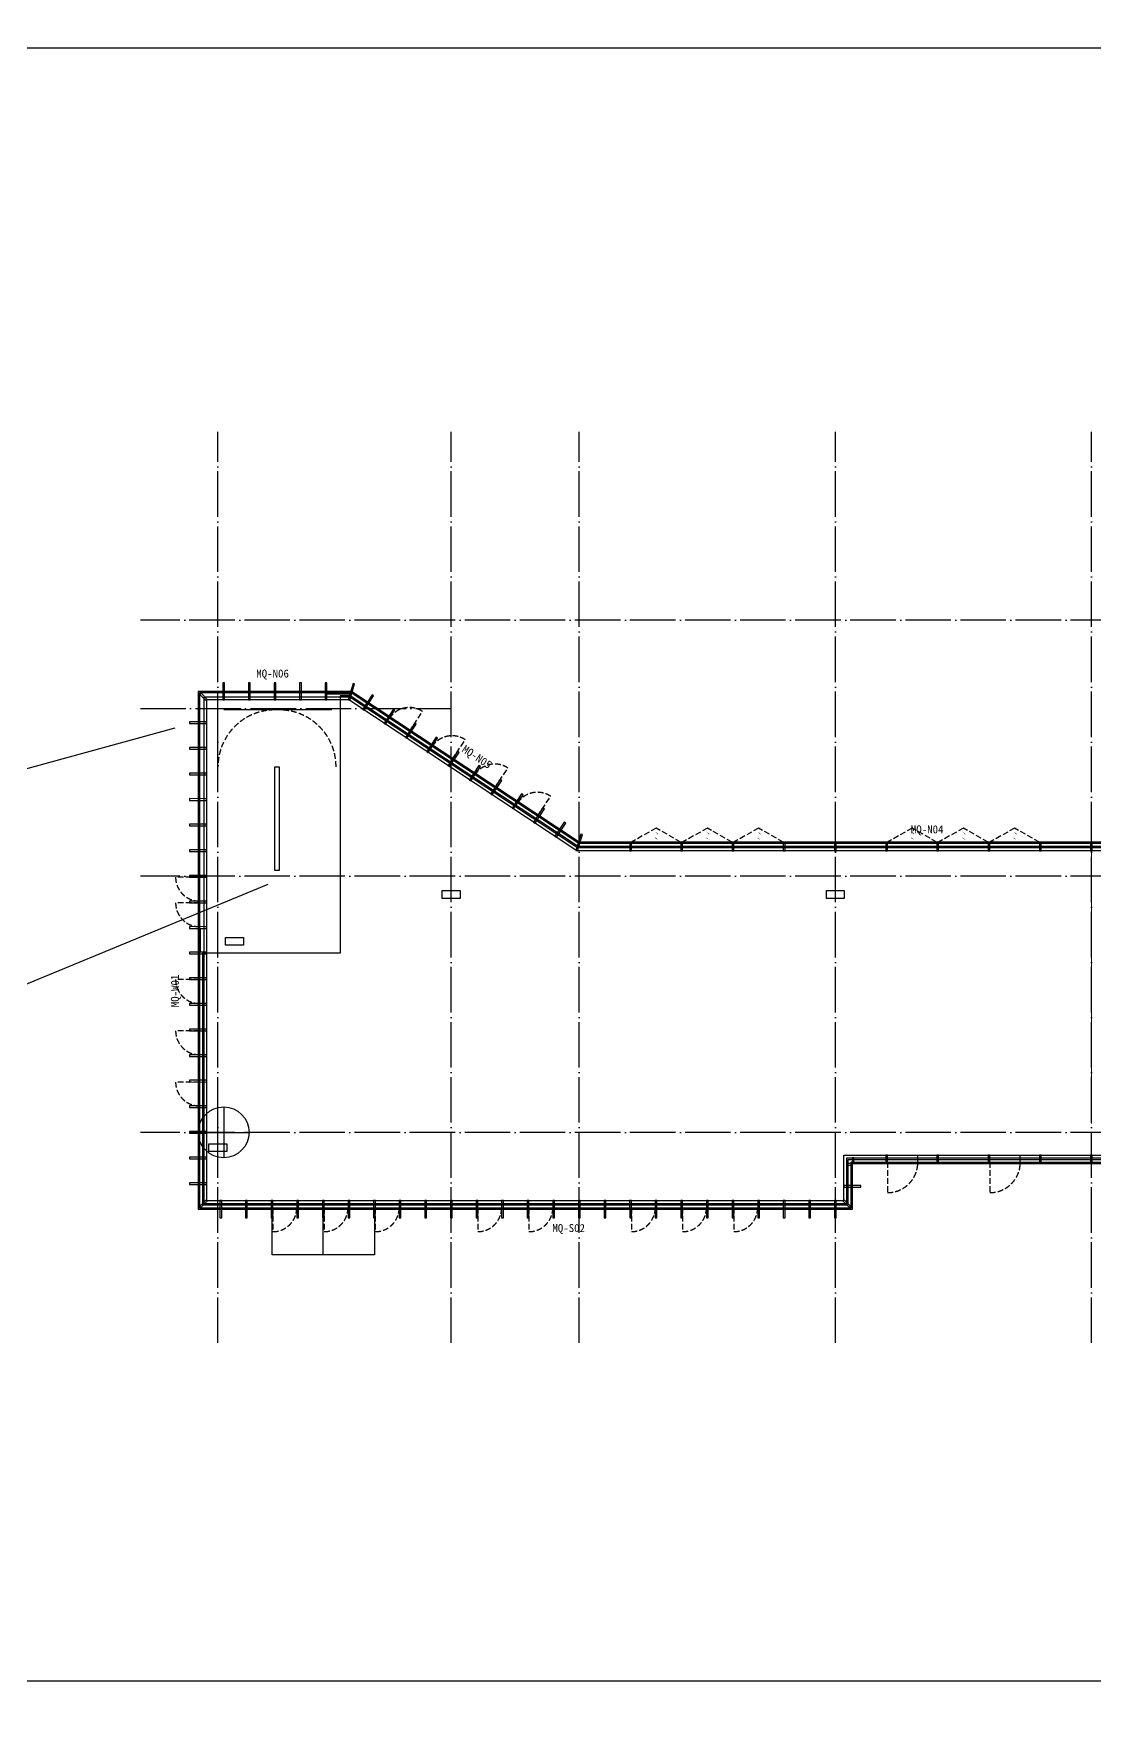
# Model space of a CAD drawing. Extents: x -415214 to 475089, y -207485 to 163917.
# Drawn here: x -6684 to 30608, y 42112 to 101027 of the extents above; entities that cross this region are included whole.
import ezdxf

# ---------------------------------------------------------------- set-up
doc = ezdxf.new("R2010")
doc.units = 0
doc.header["$LTSCALE"] = 800
for name, pattern in [('104 13#平面_t3$0$109 3#平面$0$DASH', [0.35, 0.25, -0.1]), ('104 13#平面_t3$0$ACAD_ISO05W100', [34, 24, -3, 0.5, -3, 0.5, -3]), ('104 13#平面_t3$0$DASH', [0.35, 0.25, -0.1]), ('104 13#平面_t3$0$DOTE', [2.42, 2, -0.2, 0.02, -0.2]), ('13#楼幕墙$0$DASH', [0.35, 0.25, -0.1])]:
    doc.linetypes.add(name, pattern=pattern)
doc.layers.get('0').update_dxf_attribs({"linetype": 'CONTINUOUS'})
doc.layers.add('104 13#平面_t3$0$000套内', color=226, linetype='CONTINUOUS', lineweight=30, plot=False)
for name, color, linetype in [('104 13#平面_t3$0$02-TEXT_标注', 130, 'CONTINUOUS'), ('104 13#平面_t3$0$A-C_玻璃幕墙', 140, 'CONTINUOUS'), ('104 13#平面_t3$0$A-E_电梯', 171, 'CONTINUOUS'), ('104 13#平面_t3$0$A-TECH_暖通', 6, 'CONTINUOUS'), ('104 13#平面_t3$0$A-TECH_结构', 21, 'CONTINUOUS'), ('104 13#平面_t3$0$A_AXIS-轴线', 36, '104 13#平面_t3$0$DOTE'), ('13#楼幕墙$0$A-C_幕墙龙骨', 133, 'CONTINUOUS'), ('13#楼幕墙$0$A-C_玻璃幕墙', 140, 'CONTINUOUS'), ('13#楼幕墙$0$A-C_窗', 140, 'CONTINUOUS'), ('13#楼幕墙$0$A-TECH_结构', 21, 'CONTINUOUS'), ('13#楼幕墙$0$A-金属背板', 30, 'CONTINUOUS')]:
    doc.layers.add(name, color=color, linetype=linetype)
doc.layers.add('104 13#平面_t3$0$DIM_MODI', color=6, linetype='CONTINUOUS', plot=False)
doc.layers.add('13#楼幕墙$0$04-不打印_辅助线', color=165, linetype='CONTINUOUS', plot=False)
doc.styles.add('104 13#平面_t3$0$_TCH_AXIS', font='STXIHEI.TTF', dxfattribs={"width": 0.75})

# ---------------------------------------------------------------- blocks, each defined once
blk = doc.blocks.new('灭火器箱')
blk.add_lwpolyline([(0, 0), (788, 0), (788, -344), (0, -344)], close=True)
blk = doc.blocks.new('图框-A1')
for points, const_width in [([(0, 0), (841, 0), (841, 594), (0, 594)], 0.05), ([(766, 584), (25, 584), (25, 10), (766, 10)], 0.5)]:
    blk.add_lwpolyline(points, close=True, dxfattribs=dict(const_width=const_width))
blk = doc.blocks.new('13#楼幕墙$0$A$C1D2C5D5E')
at = {"layer": '13#楼幕墙$0$04-不打印_辅助线'}
for points in [[(0, 893), (0, -893)], [(-893, 0), (893, 0)], [(-200, -400), (-200, 400)]]:
    blk.add_lwpolyline(points, dxfattribs=at)
blk.add_circle((0, 0), 893, dxfattribs=at)
blk = doc.blocks.new('13#楼幕墙$0$A$C2CD63A88')
at = {"linetype": '13#楼幕墙$0$DASH'}
blk.add_lwpolyline([(-10, 720), (-10, -120)], dxfattribs=at)
blk.add_arc((-10, 720), 840, 270.00003, 359.99997, dxfattribs=at)
blk = doc.blocks.new('13#楼幕墙$0$A$C62EA228A')
at = {"linetype": '13#楼幕墙$0$DASH'}
blk.add_lwpolyline([(10, -300), (-860, -797), (-1730, -300)], dxfattribs=at)
at = {"layer": '13#楼幕墙$0$A-C_玻璃幕墙', "color": 1}
blk.add_lwpolyline([(-889, -674, 0, 25, 0), (-792, -580, 0, 0, 0), (-890, -456, 25, 0, 0), (-786, -374, 0, 0, 0)], format="xyseb", dxfattribs=at)
blk = doc.blocks.new('13#楼幕墙$0$A$C7A413A1D')
blk.add_lwpolyline([(-70, -300), (-10, -300), (-10, 0), (-70, 0)], close=True)
blk = doc.blocks.new('13#楼幕墙$0$A$C19832372')
blk.add_lwpolyline([(-384, -466), (-334, -498), (-8, 5), (-59, 38)], close=True)
blk = doc.blocks.new('*U191')
at = {"layer": '13#楼幕墙$0$A-C_幕墙龙骨', "rotation": 32.87626175215657}
blk.add_blockref('13#楼幕墙$0$A$C19832372', (40, 300), dxfattribs=at)
blk = doc.blocks.new('*U192')
at = {"layer": '13#楼幕墙$0$A-C_幕墙龙骨', "color": 0, "linetype": 'ByBlock', "lineweight": -2, "transparency": 16777216}
for p in [(0, 0), (900, 0), (1800, 0), (2700, 0), (3600, 0)]:
    blk.add_blockref('*U191', p, dxfattribs=at)
blk = doc.blocks.new('*U213')
for points in [[(150, 150), (150, 200), (0, 200), (0, 0), (150, 0)], [(150, 0), (200, 0), (200, 150), (150, 150)]]:
    blk.add_lwpolyline(points)
blk = doc.blocks.new('*U196')
at = {"layer": '13#楼幕墙$0$A-C_幕墙龙骨', "rotation": 32.87626175215661}
blk.add_blockref('13#楼幕墙$0$A$C19832372', (40, 300), dxfattribs=at)
blk = doc.blocks.new('*U197')
at = {"layer": '13#楼幕墙$0$A-C_幕墙龙骨', "color": 0, "linetype": 'ByBlock', "lineweight": -2, "transparency": 16777216}
for p in [(0, 0), (900, 0), (1800, 0), (2700, 0), (3600, 0), (4500, 0), (5400, 0), (6300, 0), (7200, 0), (8100, 0), (9000, 0), (9900, 0), (10800, 0), (11700, 0), (12600, 0), (13500, 0), (14400, 0), (15300, 0), (16200, 0), (17100, 0), (18000, 0), (18900, 0), (19800, 0), (20700, 0), (21600, 0)]:
    blk.add_blockref('*U196', p, dxfattribs=at)
blk = doc.blocks.new('13#楼幕墙$0$traetawrwe')
blk.add_line((1070, -50), (1070, 250))
at = {"linetype": '13#楼幕墙$0$DASH'}
blk.add_lwpolyline([(0, 0), (0, -1070)], dxfattribs=at)
blk.add_arc((0, 0), 1070, 270.00003, 359.99997, dxfattribs=at)
blk = doc.blocks.new('13#楼幕墙')
at = {"layer": '13#楼幕墙$0$A-C_幕墙龙骨'}
for points in [[(4604, 78166), (4546, 78183), (4374, 77609), (4431, 77591)], [(12381, 72309), (12438, 72291), (12611, 72866), (12554, 72883)], [(22100, 61250), (22100, 61300), (21900, 61300), (21900, 61250)], [(22100, 61300), (22150, 61300), (22150, 61500), (22100, 61500)]]:
    blk.add_lwpolyline(points, close=True, dxfattribs=at)
at = {"layer": '13#楼幕墙$0$A-C_玻璃幕墙'}
for p, q in [((4493, 77900), (-900, 77900)), ((-900, 77900), (-900, 59700)), ((4478, 77850), (-850, 77850)), ((-850, 77850), (-850, 59750)), ((12485, 72550), (4478, 77850)), ((12500, 72600), (4493, 77900)), ((4432, 77700), (-700, 77700)), ((-700, 77700), (-700, 59900)), ((12440, 72400), (4432, 77700)), ((37850, 72550), (12485, 72550)), ((37800, 72600), (12500, 72600)), ((38000, 72400), (12440, 72400)), ((21900, 59900), (21900, 61500)), ((21900, 61500), (58200, 61500)), ((22050, 59750), (22050, 61350)), ((22050, 61350), (58350, 61350)), ((22100, 59700), (22100, 61300)), ((22100, 61300), (58400, 61300)), ((-900, 59700), (22100, 59700)), ((-850, 59750), (22050, 59750)), ((-700, 59900), (21900, 59900))]:
    blk.add_line(p, q, dxfattribs=at)
at = {"layer": '13#楼幕墙$0$A-TECH_结构'}
blk.add_lwpolyline([(4402, 77600), (-600, 77600), (-600, 60000), (21800, 60000), (21800, 61600), (58100, 61600), (58100, 81220), (53261, 85280), (38100, 76527), (38100, 72300), (12410, 72300), (4402, 77600)], dxfattribs=at)
at = {"layer": '13#楼幕墙$0$A-金属背板'}
for points in [[(3630, 77820), (4437, 77820)], [(-820, 68730), (-820, 69570)]]:
    blk.add_lwpolyline(points, dxfattribs=at)
blk.add_blockref('13#楼幕墙$0$A$C1D2C5D5E', (0, 62400))
at = {"layer": '13#楼幕墙$0$A-C_幕墙龙骨', "xscale": -1, "rotation": 225.0000000000021}
blk.add_blockref('13#楼幕墙$0$A$C7A413A1D', (-572, 77628), dxfattribs=at)
at = {"layer": '13#楼幕墙$0$A-C_幕墙龙骨'}
for name, p in [('*U192', (0, 77900)), ('13#楼幕墙$0$A$C7A413A1D', (14340, 72600)), ('13#楼幕墙$0$A$C7A413A1D', (16140, 72600)), ('13#楼幕墙$0$A$C7A413A1D', (17940, 72600)), ('13#楼幕墙$0$A$C7A413A1D', (19740, 72600)), ('13#楼幕墙$0$A$C7A413A1D', (21540, 72600)), ('13#楼幕墙$0$A$C7A413A1D', (23340, 72600)), ('13#楼幕墙$0$A$C7A413A1D', (25140, 72600)), ('13#楼幕墙$0$A$C7A413A1D', (26940, 72600)), ('13#楼幕墙$0$A$C7A413A1D', (28740, 72600)), ('13#楼幕墙$0$A$C7A413A1D', (30540, 72600)), ('13#楼幕墙$0$A$C7A413A1D', (23340, 61600)), ('13#楼幕墙$0$A$C7A413A1D', (25140, 61600)), ('13#楼幕墙$0$A$C7A413A1D', (26940, 61600)), ('13#楼幕墙$0$A$C7A413A1D', (28740, 61600)), ('13#楼幕墙$0$A$C7A413A1D', (30540, 61600)), ('*U197', (-100, 59700))]:
    blk.add_blockref(name, p, dxfattribs=at)
for name, p, rotation in [('13#楼幕墙$0$A$C19832372', (5278, 77740), 359.3762617522031), ('13#楼幕墙$0$A$C19832372', (6028, 77243), 359.3762617522031), ('13#楼幕墙$0$A$C19832372', (-1200, 76840), 122.8762617521566), ('13#楼幕墙$0$A$C19832372', (6779, 76747), 359.3762617522031), ('13#楼幕墙$0$A$C19832372', (-1200, 75940), 122.8762617521566), ('13#楼幕墙$0$A$C19832372', (7529, 76250), 359.3762617522031), ('13#楼幕墙$0$A$C19832372', (8280, 75753), 359.3762617522031), ('13#楼幕墙$0$A$C19832372', (-1200, 75040), 122.8762617521566), ('13#楼幕墙$0$A$C19832372', (9030, 75256), 359.3762617522031), ('13#楼幕墙$0$A$C19832372', (-1200, 74140), 122.8762617521566), ('13#楼幕墙$0$A$C19832372', (9781, 74760), 359.3762617522031), ('13#楼幕墙$0$A$C19832372', (10531, 74263), 359.3762617522031), ('13#楼幕墙$0$A$C19832372', (11282, 73766), 359.3762617522031), ('13#楼幕墙$0$A$C19832372', (-1200, 73240), 122.8762617521566), ('13#楼幕墙$0$A$C19832372', (12032, 73269), 359.3762617522031), ('13#楼幕墙$0$A$C19832372', (-1200, 72340), 122.8762617521566), ('13#楼幕墙$0$A$C19832372', (-1200, 71440), 122.8762617521566), ('13#楼幕墙$0$A$C19832372', (-1200, 70540), 122.8762617521566), ('13#楼幕墙$0$A$C19832372', (-1200, 69640), 122.8762617521566), ('13#楼幕墙$0$A$C19832372', (-1200, 68740), 122.8762617521566), ('13#楼幕墙$0$A$C19832372', (-1200, 67840), 122.8762617521566), ('13#楼幕墙$0$A$C19832372', (-1200, 66940), 122.8762617521566), ('13#楼幕墙$0$A$C19832372', (-1200, 66040), 122.8762617521566), ('13#楼幕墙$0$A$C19832372', (-1200, 65140), 122.8762617521566), ('13#楼幕墙$0$A$C19832372', (-1200, 64240), 122.8762617521566), ('13#楼幕墙$0$A$C19832372', (-1200, 63340), 122.8762617521566), ('13#楼幕墙$0$A$C19832372', (-1200, 62440), 122.8762617521566), ('13#楼幕墙$0$A$C19832372', (-1200, 61540), 122.8762617521566), ('13#楼幕墙$0$A$C19832372', (-1200, 60640), 122.8762617521566), ('13#楼幕墙$0$A$C19832372', (21800, 60540), 122.8762617521566), ('13#楼幕墙$0$A$C7A413A1D', (-572, 59972), 314.9999999999978), ('13#楼幕墙$0$A$C7A413A1D', (21828, 60028), 44.99999999999749)]:
    blk.add_blockref(name, p, dxfattribs=dict(at, rotation=rotation))
at = {"layer": '13#楼幕墙$0$A-C_玻璃幕墙', "xscale": -1, "rotation": 180}
blk.add_blockref('*U213', (21900, 61500), dxfattribs=at)
at = {"layer": '13#楼幕墙$0$A-C_窗'}
for p, rotation in [((6916, 77099), 146.5000000001334), ((8417, 76106), 146.5000579898822), ((9918, 75112), 146.5000000001286), ((11419, 74119), 146.5000000001258), ((-1570, 71360), 270), ((-1570, 70460), 270), ((-1570, 67760), 270), ((-1570, 65960), 270), ((-1570, 64160), 270)]:
    blk.add_blockref('13#楼幕墙$0$A$C2CD63A88', p, dxfattribs=dict(at, rotation=rotation))
at = {"layer": '13#楼幕墙$0$A-C_窗', "xscale": -1, "rotation": 180}
for p in [(16060, 72300), (17860, 72300), (19660, 72300), (25060, 72300), (26860, 72300), (28660, 72300)]:
    blk.add_blockref('13#楼幕墙$0$A$C62EA228A', p, dxfattribs=at)
at = {"layer": '13#楼幕墙$0$A-C_窗'}
for name, p in [('13#楼幕墙$0$traetawrwe', (23330, 61350)), ('13#楼幕墙$0$traetawrwe', (26930, 61350)), ('13#楼幕墙$0$A$C2CD63A88', (1740, 59030)), ('13#楼幕墙$0$A$C2CD63A88', (3540, 59030)), ('13#楼幕墙$0$A$C2CD63A88', (5340, 59030)), ('13#楼幕墙$0$A$C2CD63A88', (8940, 59030)), ('13#楼幕墙$0$A$C2CD63A88', (10740, 59030)), ('13#楼幕墙$0$A$C2CD63A88', (14340, 59030)), ('13#楼幕墙$0$A$C2CD63A88', (16140, 59030)), ('13#楼幕墙$0$A$C2CD63A88', (17940, 59030))]:
    blk.add_blockref(name, p, dxfattribs=at)
blk = doc.blocks.new('104 13#平面_t3$0$轴网')
at = {"layer": '104 13#平面_t3$0$A_AXIS-轴线', "linetype": '104 13#平面_t3$0$DOTE'}
for p, q in [((-200, -7401), (-200, 24620)), ((8000, -7401), (8000, 24620)), ((12500, -7401), (12500, 24620)), ((21500, -7401), (21500, 24620)), ((30500, -7401), (30500, 24620)), ((39500, -7401), (39500, 24620)), ((48500, -7401), (48500, 24620)), ((57500, -7401), (57500, 24620)), ((60408, 18000), (-2925, 18000)), ((60408, 9000), (-2925, 9000)), ((60408, 0), (-2925, 0))]:
    blk.add_line(p, q, dxfattribs=at)
blk = doc.blocks.new('104 13#平面_t3')
at = {"color": 8, "linetype": '104 13#平面_t3$0$DASH'}
for centre, start, end in [((1800, 75250), 90, 180), ((1950, 75250), 360, 90)]:
    blk.add_arc(centre, 2000, start, end, dxfattribs=at)
at = {"layer": '104 13#平面_t3$0$000套内'}
blk.add_lwpolyline([(4100, 77750), (4100, 68700), (-750, 68700), (-750, 59850), (21950, 59850), (21950, 61450), (58250, 61450), (58250, 71300), (48400, 71300), (48400, 73450), (53400, 73450), (53400, 80500), (58250, 80500), (58250, 81290), (53289, 85453), (37950, 76613), (37950, 72450), (12455, 72450), (4447, 77750)], close=True, dxfattribs=at)
at = {"layer": '104 13#平面_t3$0$A-C_玻璃幕墙'}
blk.add_line((3500, 58100), (3500, 59700), dxfattribs=at)
blk.add_lwpolyline([(1700, 59700), (5300, 59700), (5300, 58100), (1700, 58100)], close=True, dxfattribs=at)
at = {"layer": '104 13#平面_t3$0$A-E_电梯'}
blk.add_line((-200, 75250), (-200, 77000), dxfattribs=at)
blk.add_lwpolyline([(3800, 77250), (0, 77250)], dxfattribs=at)
blk.add_lwpolyline([(1800, 75250), (1950, 75250), (1950, 71610), (1800, 71610)], close=True, dxfattribs=at)
at = {"layer": '104 13#平面_t3$0$A-TECH_暖通', "linetype": '104 13#平面_t3$0$109 3#平面$0$DASH', "const_width": 30}
for points in [[(30500, 72300), (30500, 71700)], [(30500, 71100), (30500, 62700)], [(30500, 62100), (30500, 61600)]]:
    blk.add_lwpolyline(points, dxfattribs=at)
at = {"layer": '104 13#平面_t3$0$A-TECH_结构'}
blk.add_lwpolyline([(58100, 61600), (58100, 81220), (53261, 85280), (38100, 76527), (38100, 72300), (12410, 72300), (4402, 77600), (-600, 77600), (-600, 60000), (21800, 60000), (21800, 61600)], close=True, dxfattribs=at)
at = {"layer": '104 13#平面_t3$0$A_AXIS-轴线', "linetype": '104 13#平面_t3$0$DOTE'}
blk.add_line((-2925, 77300), (8000, 77300), dxfattribs=at)
at = {"layer": '104 13#平面_t3$0$DIM_MODI'}
for p, q in [((-1722, 76609), (-29811, 68908)), ((1552, 71110), (-29996, 58075))]:
    blk.add_line(p, q, dxfattribs=at)
at = {"xscale": 100, "yscale": 100, "zscale": 100}
blk.add_blockref('图框-A1', (-10635, 42115), dxfattribs=at)
blk.add_blockref('104 13#平面_t3$0$轴网', (0, 62400))
at = {"layer": '104 13#平面_t3$0$A-TECH_结构'}
blk.add_blockref('13#楼幕墙', (0, 0), dxfattribs=at)
at = {"layer": '104 13#平面_t3$0$02-TEXT_标注', "linetype": '104 13#平面_t3$0$ACAD_ISO05W100', "style": '104 13#平面_t3$0$_TCH_AXIS'}
for s, p in [('MQ-N06', (1145, 78389)), ('MQ-N04', (24153, 72911)), ('MQ-S02', (11553, 58896))]:
    blk.add_text(s, height=281.2, dxfattribs=at).set_placement(p)
for s, rotation, p in [('MQ-N05', 326.5, (8349, 75798)), ('MQ-W01', 90, (-1575, 66798))]:
    blk.add_text(s, height=281.2, rotation=rotation, dxfattribs=at).set_placement(p)

msp = doc.modelspace()

# ---------------------------------------------------------------- block references
msp.add_blockref('104 13#平面_t3', (0, 0))
at = {"xscale": 0.8, "yscale": 0.8, "zscale": 0.8}
for p in [(7684, 70900), (21184, 70900), (-516, 62000)]:
    msp.add_blockref('灭火器箱', p, dxfattribs=at)
at = {"xscale": 0.8, "yscale": 0.8, "zscale": 0.8, "rotation": 180}
msp.add_blockref('灭火器箱', (700, 68980), dxfattribs=at)

doc.saveas('drawing.dxf')
